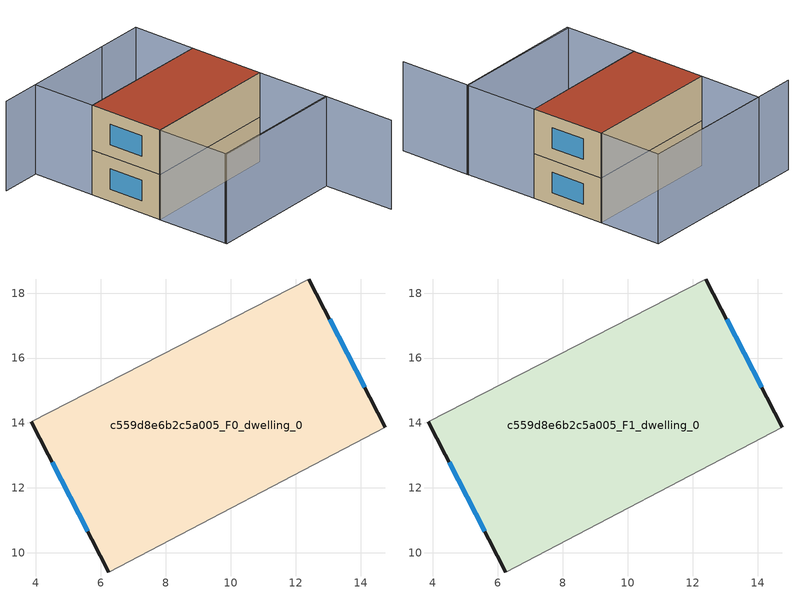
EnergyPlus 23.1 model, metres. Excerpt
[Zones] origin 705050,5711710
c559d8e6b2c5a005_F0_dwelling_0
 floor ground (EU_floor_Construction): 12.4,18.43 14.76,13.88 6.24,9.41 3.85,14.04 z0
 wall outside (EU_wall_Construction): 3.85,14.04 6.24,9.41 / 14.76,13.88 12.4,18.43 z0:3
 wall adiabatic (EU_wall_Construction): 12.4,18.43 3.85,14.04 / 6.24,9.41 14.76,13.88 z0:3
 window (EU_Window_Construction): 4.5,12.79 5.59,10.66 / 14.13,15.11 13.04,17.2 z0.81:2.19
c559d8e6b2c5a005_F1_dwelling_0
 floor to c559d8e6b2c5a005_F0_dwelling_0 (EU_floor_Construction): 12.4,18.43 14.76,13.88 6.24,9.41 3.85,14.04 z3
 wall outside (EU_wall_Construction): 3.85,14.04 6.24,9.41 / 14.76,13.88 12.4,18.43 z3:6
 wall adiabatic (EU_wall_Construction): 12.4,18.43 3.85,14.04 / 6.24,9.41 14.76,13.88 z3:6
 window (EU_Window_Construction): 4.5,12.79 5.59,10.66 / 14.13,15.11 13.04,17.2 z3.81:5.19
 roof outside (EU_roof_Construction): 14.76,13.88 12.4,18.43 3.85,14.04 6.24,9.41 z6
shading: 8.52,4.95 17.06,9.41 / 17.06,9.41 19.37,5 / 7.51,20.83 -0.63,16.63 / 6.21,9.4 14.76,13.88 / 14.76,13.88 17.12,9.37 / 17.12,9.37 8.57,4.9 / 8.57,4.9 6.21,9.4 / 1.85,17.92 10.4,22.32 / 10.4,22.32 12.4,18.44 / 12.4,18.44 3.85,14.03 / 3.85,14.03 1.85,17.92 z0:6
[Building]
EU S2 Campaign: North Axis=0; Terrain=City; Solar Distribution=FullExterior
[Site:Location]
London: Latitude=51.5; Longitude=-0.5; Time Zone=0; Elevation=25
[SizingPeriod:WeatherFileDays]
AnnualSizingPeriod: Begin Month=1; Begin Day of Month=1; End Month=12; End Day of Month=31; Day of Week for Start Day=Monday; Use Weather File Daylight Saving Period=No; Use Weather File Rain and Snow Indicators=No
[MATERIAL]
EU_InternalMass_Material: Roughness=MediumRough; Thickness=0.1; Conductivity=1; Density=1800; Specific Heat=900; Thermal Absorptance=0.9; Solar Absorptance=0.7; Visible Absorptance=0.7
[MATERIAL:NOMASS] Roughness=MediumRough; Thermal Absorptance=0.9; Solar Absorptance=0.7; Visible Absorptance=0.7
Name | Thermal Resistance
EU_wall_NoMass | 0.727863
EU_roof_NoMass | 0.773354
EU_floor_NoMass | 1.79329
[WINDOWMATERIAL:SIMPLEGLAZINGSYSTEM]
EU_Window_SimpleGlazing: UFactor=2.58614; Solar Heat Gain Coefficient=0.76; Visible Transmittance=0.76
[CONSTRUCTION]
EU_wall_Construction: EU_wall_NoMass
EU_roof_Construction: EU_roof_NoMass
EU_floor_Construction: EU_floor_NoMass
EU_Window_Construction: EU_Window_SimpleGlazing
EU_InternalMass_Construction: EU_InternalMass_Material
[ZONE] Type=1; Multiplier=1; Ceiling Height=autocalculate; Floor Area=autocalculate; Part of Total Floor Area=Yes
Name | Volume
c559d8e6b2c5a005_F0_dwelling_0 | 149.212
c559d8e6b2c5a005_F1_dwelling_0 | 149.211
[INTERNALMASS] Construction=EU_InternalMass_Construction; Surface Area=49.7372
Name | Zone or ZoneList
c559d8e6b2c5a005_F0_dwelling_0_EU_InternalMass | c559d8e6b2c5a005_F0_dwelling_0
c559d8e6b2c5a005_F1_dwelling_0_EU_InternalMass | c559d8e6b2c5a005_F1_dwelling_0
[OTHEREQUIPMENT] Fuel Type=Electricity; Design Level Calculation Method=Watts/Area; Power per Zone Floor Area=1; Fraction Latent=0; Fraction Radiant=0; Fraction Lost=0; Carbon Dioxide Generation Rate=0; EndUse Subcategory=EU_Step8_InternalGains
Name | Zone or ZoneList or Space or SpaceList | Schedule
EU_Step8_InternalGain_c559d8e6b2c5a005_F0_dwelling_0_f000 | c559d8e6b2c5a005_F0_dwelling_0 | EU_Step8_GainSchedule_c559d8e6b2c5a005_F0_dwelling_0_f000
EU_Step8_InternalGain_c559d8e6b2c5a005_F1_dwelling_0_f000 | c559d8e6b2c5a005_F1_dwelling_0 | EU_Step8_GainSchedule_c559d8e6b2c5a005_F1_dwelling_0_f000
[ZONEVENTILATION:DESIGNFLOWRATE] Schedule=EU_AlwaysOn; Design Flow Rate Calculation Method=AirChanges/Hour; Air Changes per Hour=0.484901; Ventilation Type=Natural; Fan Pressure Rise=0; Fan Total Efficiency=1; Constant Term Coefficient=1; Temperature Term Coefficient=0; Velocity Term Coefficient=0; Velocity Squared Term Coefficient=0; Minimum Indoor Temperature=-100; Maximum Indoor Temperature=100; Delta Temperature=-100; Minimum Outdoor Temperature=-100; Maximum Outdoor Temperature=100; Maximum Wind Speed=40
Name | Zone or ZoneList or Space or SpaceList
EU_ConstantAir_c559d8e6b2c5a005_F0_dwelling_0 | c559d8e6b2c5a005_F0_dwelling_0
EU_ConstantAir_c559d8e6b2c5a005_F1_dwelling_0 | c559d8e6b2c5a005_F1_dwelling_0
[HVACTEMPLATE:THERMOSTAT] Constant Heating Setpoint=20; Constant Cooling Setpoint=50
EU_HeatOnly_c559d8e6b2c5a005_F0_dwelling_0; EU_HeatOnly_c559d8e6b2c5a005_F1_dwelling_0
[HVACTEMPLATE:ZONE:IDEALLOADSAIRSYSTEM] System Availability Schedule=EU_AlwaysOn; Maximum Heating Supply Air Temperature=50; Minimum Cooling Supply Air Temperature=13; Maximum Heating Supply Air Humidity Ratio=0.0156; Minimum Cooling Supply Air Humidity Ratio=0.0077; Heating Limit=NoLimit; Cooling Limit=NoLimit; Heating Availability Schedule=EU_AlwaysOn; Cooling Availability Schedule=EU_CoolingOff; Dehumidification Control Type=ConstantSensibleHeatRatio; Cooling Sensible Heat Ratio=0.7; Dehumidification Setpoint=60; Humidification Control Type=None; Humidification Setpoint=30; Outdoor Air Method=None; Outdoor Air Flow Rate per Person=0.00944; Outdoor Air Flow Rate per Zone Floor Area=0; Outdoor Air Flow Rate per Zone=0; Demand Controlled Ventilation Type=None; Outdoor Air Economizer Type=NoEconomizer; Heat Recovery Type=None; Sensible Heat Recovery Effectiveness=0.7; Latent Heat Recovery Effectiveness=0.65
Name | Template Thermostat
c559d8e6b2c5a005_F0_dwelling_0 | EU_HeatOnly_c559d8e6b2c5a005_F0_dwelling_0
c559d8e6b2c5a005_F1_dwelling_0 | EU_HeatOnly_c559d8e6b2c5a005_F1_dwelling_0
[SIZING:ZONE] Zone Cooling Design Supply Air Temperature Input Method=SupplyAirTemperature; Zone Cooling Design Supply Air Temperature=13; Zone Heating Design Supply Air Temperature Input Method=SupplyAirTemperature; Zone Heating Design Supply Air Temperature=50; Zone Cooling Design Supply Air Humidity Ratio=0.008; Zone Heating Design Supply Air Humidity Ratio=0.008; Cooling Design Air Flow Method=DesignDay; Cooling Design Air Flow Rate=0; Cooling Minimum Air Flow per Zone Floor Area=0.000762; Cooling Minimum Air Flow=0; Cooling Minimum Air Flow Fraction=0.2; Heating Design Air Flow Method=DesignDay; Heating Design Air Flow Rate=0; Heating Maximum Air Flow per Zone Floor Area=0.002032; Heating Maximum Air Flow=0.141576; Heating Maximum Air Flow Fraction=0.3; Account for Dedicated Outdoor Air System=No; Dedicated Outdoor Air System Control Strategy=NeutralSupplyAir; Dedicated Outdoor Air Low Setpoint Temperature for Design=autosize; Dedicated Outdoor Air High Setpoint Temperature for Design=autosize; Zone Load Sizing Method=Sensible Load Only No Latent Load; Zone Latent Cooling Design Supply Air Humidity Ratio Input Method=HumidityRatioDifference; Zone Cooling Design Supply Air Humidity Ratio Difference=0.005; Zone Latent Heating Design Supply Air Humidity Ratio Input Method=HumidityRatioDifference; Zone Humidification Design Supply Air Humidity Ratio Difference=0.005
c559d8e6b2c5a005_F0_dwelling_0; c559d8e6b2c5a005_F1_dwelling_0
[SCHEDULE:CONSTANT]
Name | Hourly Value
EU_AlwaysOn | 1
EU_CoolingOff | 0
[SCHEDULE:FILE] Column Number=1; Rows to Skip at Top=0; Number of Hours of Data=8760; Column Separator=Comma; Interpolate to Timestep=No; Minutes per Item=60; Adjust Schedule for Daylight Savings=Yes
Name | File
EU_Step8_GainSchedule_c559d8e6b2c5a005_F0_dwelling_0_f000 | ../../schedules/c559d8e6b2c5a005/c559d8e6b2c5a005_F0_dwelling_0_f000_gain.csv
EU_Step8_GainSchedule_c559d8e6b2c5a005_F1_dwelling_0_f000 | ../../schedules/c559d8e6b2c5a005/c559d8e6b2c5a005_F1_dwelling_0_f000_gain.csv
